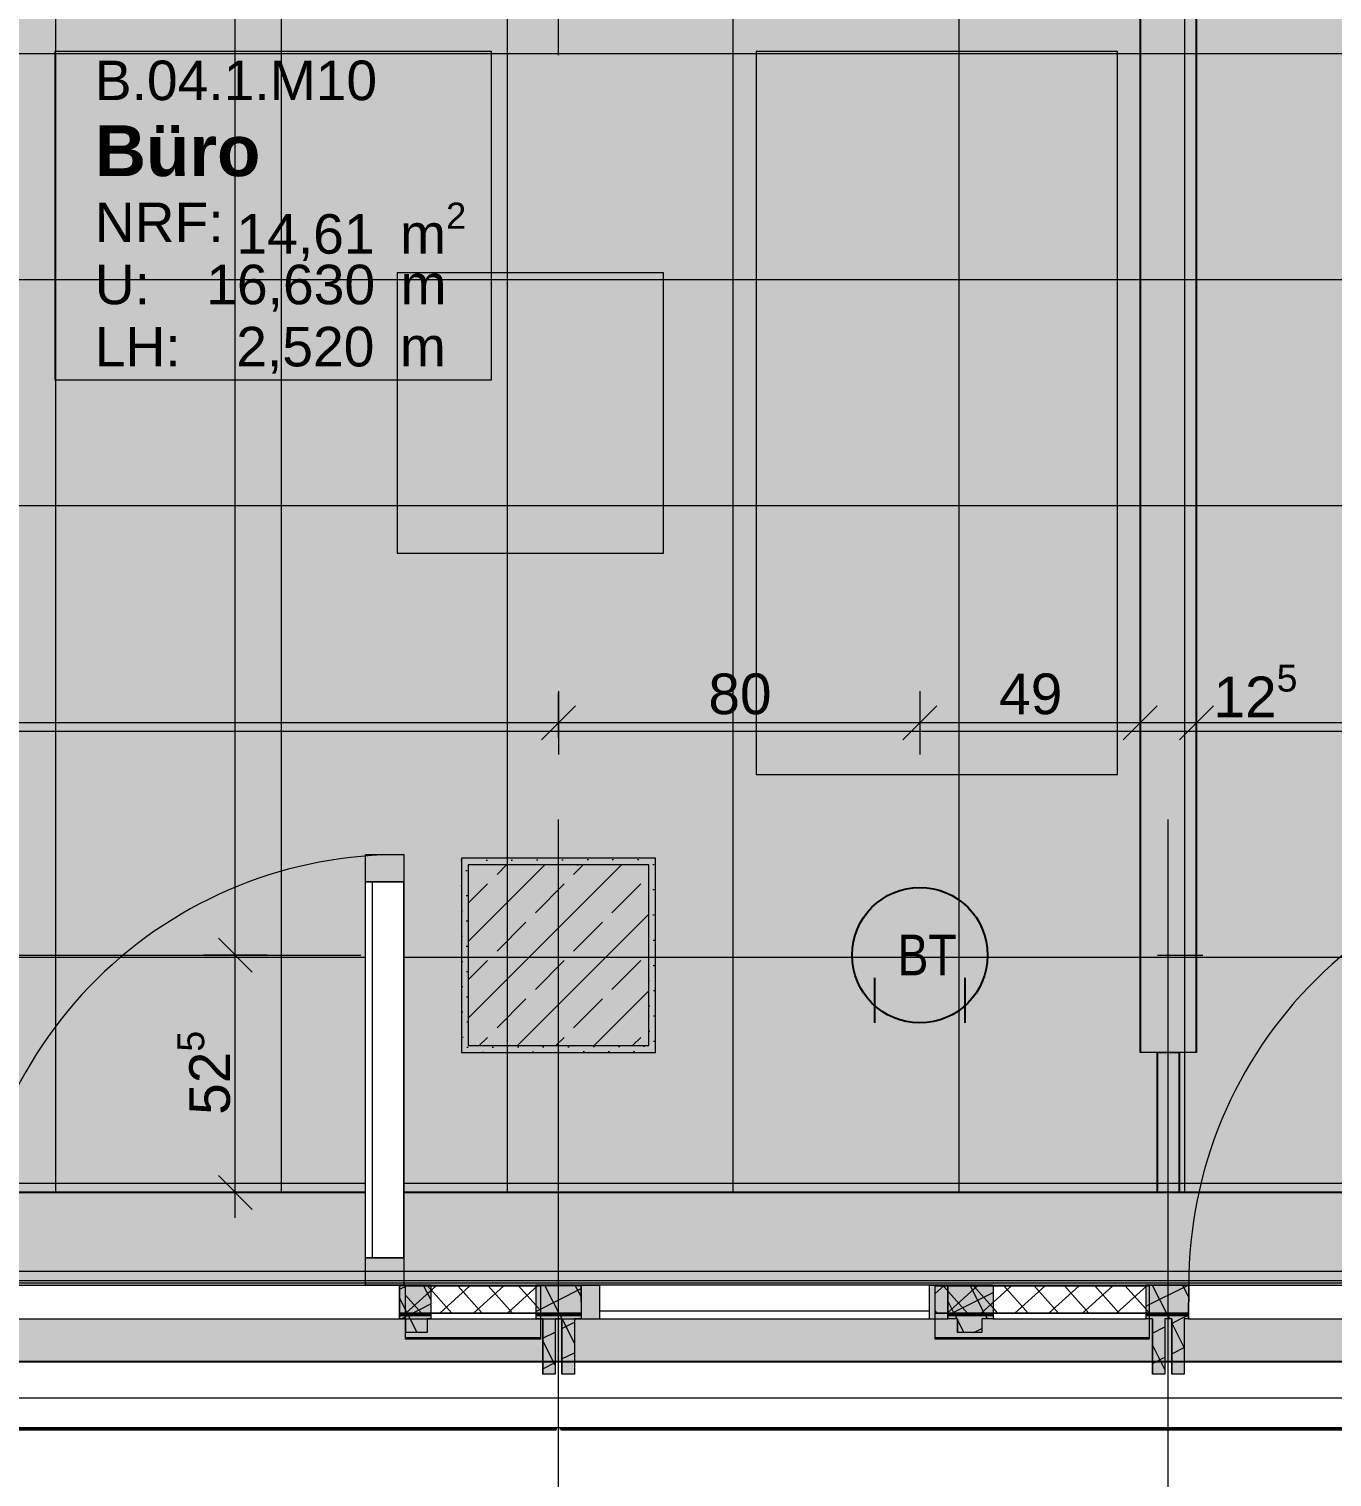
# Model space of a CAD drawing. Header units: metres. Extents: x -22.4 to 53.1, y 133.6 to 157.9.
# Drawn here: x 7.996 to 10.881, y 137.385 to 140.59 of the extents above; entities that cross this region are included whole.
import ezdxf

# ---------------------------------------------------------------- set-up
doc = ezdxf.new("R2010")
doc.units = ezdxf.units.M
doc.header["$MEASUREMENT"] = 0
for name, pattern in [('Achse', [0.0023, 0.0015, -0.0008]), ('Strichlinie_ eng', [0.0023, 0.0015, -0.0008]), ('Strichpunktlinie', [0.006703, 0.003528, -0.001764, 0, -0.001411]), ('Wipeout_Contour', [1, 0, -1])]:
    doc.linetypes.add(name, pattern=pattern)
for name, color, linetype in [('00  Raster', 7, 'Continuous'), ('00  Raster Ausbau', 7, 'Continuous'), ('10  Fassade', 7, 'Continuous'), ('10  Fassade_Deckschraffur', 7, 'Continuous'), ('10  Fassade_Schnittschraffur', 7, 'Continuous'), ('10  Stützen', 7, 'Continuous'), ('10  Stützen_Schnittschraffur', 7, 'Continuous'), ('10  Wand Massiv_Deckschraffur', 7, 'Continuous'), ('10  Wand Massiv_Fenster', 7, 'Continuous'), ('20  Möbel', 7, 'Continuous'), ('20  TGA - Revi+BT', 7, 'Continuous'), ('40 Bemaßung 1_ 50 Bodenspiegel', 7, 'Continuous'), ('50 NUF - Raumstempel MIETERAUSBAU', 7, 'Continuous'), ('Neubau_20  Boden Aufbauten', 7, 'Continuous'), ('Neubau_20  Boden Aufbauten_Deckschraffur', 7, 'Continuous'), ('Neubau_20  TGA - Revi+BT', 7, 'Continuous'), ('Neubau_20  Wand Leichtbau', 7, 'Continuous'), ('Neubau_20  Wand Leichtbau_Schnittschraffur', 7, 'Continuous'), ('Neubau_20 Wand Leichtbau MIETERAUSBAU', 7, 'Continuous'), ('Neubau_20 Wand Leichtbau MIETERAUSBAU_Schnittschraffur', 7, 'Continuous'), ('Neubau_50 NUF - Raumstempel MIETERAUSBAU', 7, 'Continuous')]:
    doc.layers.add(name, color=color, linetype=linetype)
doc.styles.add('ERSTELLTER_STIL_1', font='')
doc.styles.add('ERSTELLTER_STIL_2', font='')
doc.styles.add('ERSTELLTER_STIL_3', font='')
doc.styles.get('ERSTELLTER_STIL_1').set_extended_font_data('Arial')
doc.styles.get('ERSTELLTER_STIL_2').set_extended_font_data('Arial Narrow')
doc.styles.get('ERSTELLTER_STIL_3').set_extended_font_data('Arial', bold=True)
pattern_1 = [(41.86749, (-110.10794, 75.264664), (-0.033370506, 0.037234518), []), (131.86749, (-110.10794, 75.264664), (0.037234518, 0.033370506), [])]
pattern_2 = [(26.86749, (-110.10794, 75.264664), (-0.027115717, 0.053523246), []), (116.86749, (-110.10794, 75.264664), (0.053523246, 0.027115717), [])]

msp = doc.modelspace()

# ---------------------------------------------------------------- hatches: boundary and pattern name
at = {"layer": '10  Stützen_Schnittschraffur', "linetype": 'Continuous', "lineweight": 0, "true_color": 0xffffff}
h = msp.add_hatch(color=7, dxfattribs=at)
h.paths.add_polyline_path([(8.9534, 138.7549), (8.9534, 138.3249), (9.3834, 138.3249), (9.3834, 138.7549)])
h.paths.add_polyline_path([(8.9684, 138.7399), (9.3684, 138.7399), (9.3684, 138.3399), (8.9684, 138.3399)], flags=0)
at = {"layer": '10  Stützen_Schnittschraffur', "linetype": 'Continuous', "lineweight": 13, "true_color": 0x000100}
h = msp.add_hatch(dxfattribs=at)
h.set_pattern_fill('Gips_0001', color=98, style=0, pattern_type=2)
h.set_pattern_definition([(26.86749, (-110.107942, 75.264664), (-0.0112982155, 0.0223013526), [0, -0.025])])
h.paths.add_polyline_path([(8.9534, 138.7549), (8.9534, 138.3249), (9.3834, 138.3249), (9.3834, 138.7549)])
h.paths.add_polyline_path([(8.9684, 138.7399), (9.3684, 138.7399), (9.3684, 138.3399), (8.9684, 138.3399)], flags=0)
at = {"layer": '10  Stützen_Schnittschraffur', "linetype": 'Continuous', "lineweight": 0, "true_color": 0xffffff}
msp.add_hatch(color=7, dxfattribs=at).paths.add_polyline_path([(8.9684, 138.3399), (9.3684, 138.3399), (9.3684, 138.7399), (8.9684, 138.7399)])
at = {"layer": '10  Stützen_Schnittschraffur', "linetype": 'Continuous', "lineweight": 13, "true_color": 0x000100}
h = msp.add_hatch(dxfattribs=at)
h.set_pattern_fill('Beton__Stahlbeton_0001', color=98, style=0, pattern_type=2)
h.set_pattern_definition([(225, (8.96843, 138.73991), (-0.084853, 0.084853), []), (225, (8.926, 138.78233), (-0.084853, 0.084853), [0.09, -0.03])])
h.paths.add_polyline_path([(8.9684, 138.3399), (9.3684, 138.3399), (9.3684, 138.7399), (8.9684, 138.7399)])
at = {"layer": 'Neubau_20  Boden Aufbauten_Deckschraffur', "linetype": 'Continuous', "lineweight": 0, "true_color": 0xffffff}
msp.add_hatch(color=7, dxfattribs=at).paths.add_polyline_path([(-1.6166, 143.8049), (-1.6166, 143.7049), (4.5184, 143.7049), (4.5184, 143.6799), (7.7559, 143.6799), (7.7559, 143.7049), (7.8809, 143.7049), (7.8809, 138.3249), (7.8434, 138.3249), (7.8434, 138.0149), (7.8809, 138.0149), (7.9772, 138.0149), (24.6034, 138.0149), (24.6034, 140.5199), (24.0034, 140.5199), (24.0034, 143.7899), (30.6509, 143.7899), (30.6509, 143.8049)])
at = {"layer": 'Neubau_20  Boden Aufbauten_Deckschraffur', "linetype": 'Continuous', "lineweight": 18}
h = msp.add_hatch(dxfattribs=at)
h.set_pattern_fill('Verband__Quadrat__50x50__4D', color=6, style=0, pattern_type=2)
h.set_pattern_definition([(360, (14.0547, 142.5352), (2e-07, 0.5), []), (90, (14.0547, 142.5352), (-0.5, 2e-07), [])])
h.paths.add_polyline_path([(-1.6166, 143.8049), (-1.6166, 143.7049), (4.5184, 143.7049), (4.5184, 143.6799), (7.7559, 143.6799), (7.7559, 143.7049), (7.8809, 143.7049), (7.8809, 138.3249), (7.8434, 138.3249), (7.8434, 138.0149), (7.8809, 138.0149), (7.9772, 138.0149), (24.6034, 138.0149), (24.6034, 140.5199), (24.0034, 140.5199), (24.0034, 143.7899), (30.6509, 143.7899), (30.6509, 143.8049)])
at = {"layer": 'Neubau_20 Wand Leichtbau MIETERAUSBAU_Schnittschraffur', "linetype": 'Continuous', "lineweight": 18}
msp.add_hatch(color=9, dxfattribs=at).paths.add_polyline_path([(10.4559, 143.6799), (10.4559, 138.3249), (10.5809, 138.3249), (10.5809, 143.6799)])

# ---------------------------------------------------------------- linework, layer by layer
at = {"layer": '10  Stützen', "color": 7, "linetype": 'Continuous', "lineweight": 13, "ltscale": 1000, "flags": 128}
for points in [[(8.9534, 138.7549), (8.9534, 138.3249), (9.3834, 138.3249), (9.3834, 138.7549)], [(8.9684, 138.3399), (9.3684, 138.3399), (9.3684, 138.7399), (8.9684, 138.7399)]]:
    msp.add_lwpolyline(points, close=True, dxfattribs=at)
at = {"layer": '20  Möbel', "color": 9, "linetype": 'Continuous', "lineweight": 18, "ltscale": 1000, "flags": 128}
for points in [[(10.4059, 138.9399), (10.4059, 140.5399), (9.6059, 140.5399), (9.6059, 138.9399)], [(9.4009, 139.4299), (9.4009, 140.0499), (8.8109, 140.0499), (8.8109, 139.4299)]]:
    msp.add_lwpolyline(points, close=True, dxfattribs=at)
at = {"layer": '40 Bemaßung 1_ 50 Bodenspiegel', "color": 7, "linetype": 'Continuous', "lineweight": 13, "ltscale": 1000}
for p, q in [((8.4527, 138.5399), (8.4527, 143.8049)), ((9.1684, 139.1244), (9.1684, 138.9838)), ((9.9684, 139.1244), (9.9684, 138.9838)), ((10.4559, 139.1244), (10.4559, 138.9838)), ((10.5809, 139.1244), (10.5809, 138.9838)), ((9.1309, 139.0166), (9.2059, 139.0916)), ((9.9309, 139.0166), (10.0059, 139.0916)), ((10.4184, 139.0166), (10.4934, 139.0916)), ((10.5434, 139.0166), (10.6184, 139.0916)), ((9.1684, 139.0541), (6.4684, 139.0541)), ((9.9684, 139.0541), (9.1684, 139.0541)), ((10.4559, 139.0541), (9.9684, 139.0541)), ((10.5809, 139.0541), (10.4559, 139.0541)), ((12.5434, 139.0541), (10.5809, 139.0541)), ((8.4152, 138.5774), (8.4902, 138.5024)), ((8.5231, 138.5399), (8.3824, 138.5399))]:
    msp.add_line(p, q, dxfattribs=at)
at = {"layer": 'Neubau_20  Boden Aufbauten', "color": 7, "linetype": 'Continuous', "lineweight": 13, "ltscale": 1000, "flags": 128}
msp.add_lwpolyline([(-1.6166, 143.8049), (-1.6166, 143.7049), (4.5184, 143.7049), (4.5184, 143.6799), (7.7559, 143.6799), (7.7559, 143.7049), (7.8809, 143.7049), (7.8809, 138.3249), (7.8434, 138.3249), (7.8434, 138.0149), (7.8809, 138.0149), (7.9772, 138.0149), (24.6034, 138.0149), (24.6034, 140.5199), (24.0034, 140.5199), (24.0034, 143.7899), (30.6509, 143.7899), (30.6509, 143.8049)], close=True, dxfattribs=at)
at = {"layer": 'Neubau_20  TGA - Revi+BT', "color": 1, "linetype": 'Continuous', "lineweight": 25, "ltscale": 1000}
for p, q in [((9.8684, 138.3899), (9.8684, 138.4899)), ((10.0684, 138.3899), (10.0684, 138.4899))]:
    msp.add_line(p, q, dxfattribs=at)
msp.add_circle((9.9684, 138.5399), 0.15, dxfattribs=at)
at = {"layer": 'Neubau_20  Wand Leichtbau', "color": 7, "linetype": 'Continuous', "lineweight": 13, "ltscale": 1000, "flags": 128}
msp.add_lwpolyline([(10.4934, 138.3249), (10.5434, 138.3249)], dxfattribs=at)
at = {"layer": 'Neubau_20 Wand Leichtbau MIETERAUSBAU', "color": 7, "linetype": 'Continuous', "lineweight": 25, "ltscale": 1000, "flags": 128}
for points in [[(10.4559, 143.6799), (10.4559, 138.3249)], [(10.5809, 138.3249), (10.5809, 143.6799)]]:
    msp.add_lwpolyline(points, dxfattribs=at)
at = {"layer": 'Neubau_20 Wand Leichtbau MIETERAUSBAU', "color": 7, "linetype": 'Continuous', "lineweight": 13, "ltscale": 1000, "flags": 128}
msp.add_lwpolyline([(10.5809, 138.3249), (10.4559, 138.3249)], dxfattribs=at)
at = {"layer": 'Neubau_50 NUF - Raumstempel MIETERAUSBAU', "color": 7, "linetype": 'Continuous', "lineweight": 13, "ltscale": 1000}
for p, q in [((9.0202, 140.5399), (8.0532, 140.5399)), ((8.0532, 140.5399), (8.0532, 139.8131)), ((9.0202, 139.8131), (9.0202, 140.5399)), ((8.0532, 139.8131), (9.0202, 139.8131))]:
    msp.add_line(p, q, dxfattribs=at)

# ---------------------------------------------------------------- texts
at = {"layer": '20  TGA - Revi+BT', "color": 1, "linetype": 'Continuous', "lineweight": 25, "insert": (10.0503, 138.5404), "char_height": 0.09, "attachment_point": 6, "rotation": 359.9998, "style": 'ERSTELLTER_STIL_2'}
msp.add_mtext('\\A1;{\\pqr;\\fArial Narrow|b0|i0|c0|p38;BT }', dxfattribs=at)
at = {"layer": '40 Bemaßung 1_ 50 Bodenspiegel', "color": 7, "linetype": 'Continuous', "lineweight": 13, "char_height": 0.09, "width": 0.136595, "attachment_point": 7, "style": 'ERSTELLTER_STIL_1'}
for s, insert in [('\\A1;{\\pql;\\fArial|b0|i0|c0|p38;80}', (9.5001, 139.0721)), ('\\A1;{\\pql;\\fArial|b0|i0|c0|p38;49}', (10.1439, 139.0721))]:
    msp.add_mtext(s, dxfattribs=dict(at, insert=insert))
at = {"layer": '40 Bemaßung 1_ 50 Bodenspiegel', "color": 7, "linetype": 'Continuous', "lineweight": 13, "insert": (10.6184, 139.0403), "char_height": 0.09, "attachment_point": 7, "style": 'ERSTELLTER_STIL_1'}
msp.add_mtext('\\A1;{\\pql;\\fArial|b0|i0|c0|p38;12\\fArial|b0|i0|c0|p38;\\A1{\\H.66x;\\S5^  ;}}', dxfattribs=at)
at = {"layer": '40 Bemaßung 1_ 50 Bodenspiegel', "color": 7, "linetype": 'Continuous', "lineweight": 13, "insert": (8.4671, 138.1866), "char_height": 0.09, "attachment_point": 7, "rotation": 90, "style": 'ERSTELLTER_STIL_1'}
msp.add_mtext('\\A1;{\\pql;\\fArial|b0|i0|c0|p38;52\\fArial|b0|i0|c0|p38;\\A1{\\H.66x;\\S5^  ;}}', dxfattribs=at)
at = {"layer": '50 NUF - Raumstempel MIETERAUSBAU', "color": 7, "linetype": 'Continuous', "lineweight": 18, "attachment_point": 1}
for s, insert, char_height, style in [('\\A1;{\\pql;\\pt0;\\fArial|b0|i0|c0|p38;B.04.1.M10}', (8.1416, 140.5199), 0.0875, 'ERSTELLTER_STIL_1'), ('\\A1;{\\pqj;\\pt0;\\fArial|b1|i0|c0|p38;Büro}', (8.1416, 140.3767), 0.1125, 'ERSTELLTER_STIL_3'), ('\\A1;{\\pqj;\\pt0;\\fArial|b0|i0|c0|p38;NRF: }', (8.1416, 140.2056), 0.0875, 'ERSTELLTER_STIL_1'), ('\\A1;{\\pql;\\pt0,0.1;\\fArial|b0|i0|c0|p38;14,61\\fArial|b0|i0|c0|p38;\\A1{\\H.66x;\\S^  ;}\\fArial|b0|i0|c0|p38; m\\fArial|b0|i0|c0|p38;\\A1{\\H.66x;\\S2^  ;}}', (8.4552, 140.2056), 0.0875, 'ERSTELLTER_STIL_1'), ('\\A1;{\\pqj;\\pt0;\\fArial|b0|i0|c0|p38;U: }', (8.1416, 140.0681), 0.0875, 'ERSTELLTER_STIL_1'), ('\\A1;{\\pql;\\pt0,0.1;\\fArial|b0|i0|c0|p38;16,630\\fArial|b0|i0|c0|p38;\\A1{\\H.66x;\\S^  ;}\\fArial|b0|i0|c0|p38; m\\fArial|b0|i0|c0|p38;\\A1{\\H.66x;\\S^  ;}}', (8.3884, 140.0681), 0.0875, 'ERSTELLTER_STIL_1'), ('\\A1;{\\pqj;\\pt0;\\fArial|b0|i0|c0|p38;LH: }', (8.1416, 139.9306), 0.0875, 'ERSTELLTER_STIL_1'), ('\\A1;{\\pql;\\pt0,0.1;\\fArial|b0|i0|c0|p38;2,520\\fArial|b0|i0|c0|p38;\\A1{\\H.66x;\\S^  ;}\\fArial|b0|i0|c0|p38; m\\fArial|b0|i0|c0|p38;\\A1{\\H.66x;\\S^  ;}}', (8.4548, 139.9306), 0.0875, 'ERSTELLTER_STIL_1')]:
    msp.add_mtext(s, dxfattribs=dict(at, insert=insert, char_height=char_height, style=style))

# ---------------------------------------------------------------- wipeouts: each hides what was drawn before it
at = {"color": 254, "linetype": 'Wipeout_Contour', "lineweight": 0, "ltscale": 555.427283}
msp.add_wipeout([(24.6034, 137.7447), (3.8184, 137.7447), (3.8184, 137.7417), (24.6034, 137.7417)], dxfattribs=at).dxf.layer = '10  Fassade_Deckschraffur'
at = {"color": 254, "linetype": 'Wipeout_Contour', "lineweight": 0, "ltscale": 554.568883}
msp.add_wipeout([(24.6034, 137.5599), (3.8184, 137.5599), (3.8184, 137.4939), (24.6034, 137.4939)], dxfattribs=at).dxf.layer = '10  Fassade_Deckschraffur'

# ---------------------------------------------------------------- next in the draw order: linework, layer by layer
at = {"layer": '10  Fassade', "color": 7, "linetype": 'Continuous', "lineweight": 18, "ltscale": 1000, "flags": 128}
msp.add_lwpolyline([(24.6034, 137.4939), (3.8184, 137.4939)], dxfattribs=at)

# ---------------------------------------------------------------- next in the draw order: wipeouts: each hides what was drawn before it
at = {"color": 254, "linetype": 'Wipeout_Contour', "lineweight": 0, "ltscale": 556.117024}
msp.add_wipeout([(24.6034, 138.0149), (3.8184, 138.0149), (3.8184, 137.8193), (24.6034, 137.8193)], dxfattribs=at).dxf.layer = '10  Fassade_Deckschraffur'
at = {"color": 254, "linetype": 'Wipeout_Contour', "lineweight": 0, "ltscale": 555.06051}
msp.add_wipeout([(3.8184, 137.7417), (3.8184, 137.5599), (24.6034, 137.5599), (24.6034, 137.7417)], dxfattribs=at).dxf.layer = '10  Fassade_Deckschraffur'

# ---------------------------------------------------------------- next in the draw order: hatches: boundary and pattern name
at = {"layer": '10  Fassade', "linetype": 'Continuous', "lineweight": 0, "true_color": 0xffffff}
for points in [[(9.1284, 137.6899), (9.1284, 137.6929), (8.8294, 137.6929), (8.8294, 137.6899)], [(10.4759, 137.6899), (10.4759, 137.6929), (10.0024, 137.6929), (10.0024, 137.6899)]]:
    msp.add_hatch(color=7, dxfattribs=at).paths.add_polyline_path(points)
at = {"layer": 'Neubau_20  Wand Leichtbau_Schnittschraffur', "linetype": 'Continuous', "lineweight": 18}
msp.add_hatch(color=9, dxfattribs=at).paths.add_polyline_path([(10.4934, 138.3249), (10.4934, 138.0149), (10.5434, 138.0149), (10.5434, 138.3249)])

# ---------------------------------------------------------------- next in the draw order: linework, layer by layer
at = {"layer": '00  Raster Ausbau', "color": 251, "linetype": 'Achse', "lineweight": 18, "ltscale": 1000, "true_color": 0x5f5f5f}
msp.add_line((9.1684, 137.8399), (9.1684, 138.8399), dxfattribs=at)
at = {"layer": '00  Raster Ausbau', "color": 9, "linetype": 'Achse', "lineweight": 18, "ltscale": 1000}
msp.add_line((10.5184, 137.8399), (10.5184, 138.8399), dxfattribs=at)
at = {"layer": '10  Fassade', "color": 7, "linetype": 'Strichpunktlinie', "lineweight": 13, "ltscale": 1000}
msp.add_line((24.6034, 137.8399), (3.8184, 137.8399), dxfattribs=at)
at = {"layer": '10  Fassade', "color": 7, "linetype": 'Continuous', "lineweight": 13, "ltscale": 1000}
for p, q in [((8.8774, 137.7049), (8.8294, 137.7049)), ((10.1054, 137.7049), (10.0514, 137.7049)), ((9.1609, 137.6124), (9.1334, 137.6124)), ((9.2034, 137.6124), (9.1759, 137.6124)), ((10.5109, 137.6124), (10.4834, 137.6124)), ((10.5534, 137.6124), (10.5259, 137.6124))]:
    msp.add_line(p, q, dxfattribs=at)
at = {"layer": '10  Fassade', "color": 7, "linetype": 'Continuous', "lineweight": 18, "ltscale": 1000, "flags": 128}
for points in [[(24.6034, 138.0149), (3.8184, 138.0149)], [(24.6034, 137.5599), (3.8184, 137.5599)]]:
    msp.add_lwpolyline(points, dxfattribs=at)
at = {"layer": '10  Fassade', "color": 7, "linetype": 'Strichlinie_ eng', "lineweight": 18, "ltscale": 1000, "flags": 128}
for points in [[(8.8774, 137.7049), (8.8294, 137.7049)], [(10.1054, 137.7049), (10.0514, 137.7049)], [(9.1609, 137.6124), (9.1334, 137.6124)], [(9.2034, 137.6124), (9.1759, 137.6124)], [(10.5109, 137.6124), (10.4834, 137.6124)], [(10.5534, 137.6124), (10.5259, 137.6124)]]:
    msp.add_lwpolyline(points, dxfattribs=at)
at = {"layer": '10  Fassade', "color": 7, "linetype": 'Continuous', "lineweight": 18, "ltscale": 1000, "flags": 128}
for points in [[(9.1284, 137.6899), (8.8294, 137.6899), (8.8294, 137.6929), (9.1284, 137.6929)], [(10.4759, 137.6899), (10.0024, 137.6899), (10.0024, 137.6929), (10.4759, 137.6929)]]:
    msp.add_lwpolyline(points, close=True, dxfattribs=at)
at = {"layer": '10  Wand Massiv_Fenster', "color": 7, "linetype": 'Continuous', "lineweight": 25, "ltscale": 1000}
for p, q in [((24.6034, 138.0149), (3.8184, 138.0149)), ((24.6034, 137.6399), (3.8184, 137.6399))]:
    msp.add_line(p, q, dxfattribs=at)
at = {"layer": '40 Bemaßung 1_ 50 Bodenspiegel', "color": 7, "linetype": 'Continuous', "lineweight": 13, "ltscale": 1000}
for p, q in [((8.4527, 138.0149), (8.4527, 138.5399)), ((8.4152, 138.0524), (8.4902, 137.9774)), ((8.5231, 138.0149), (8.3824, 138.0149)), ((8.4527, 137.9587), (8.4527, 138.0149))]:
    msp.add_line(p, q, dxfattribs=at)
at = {"layer": 'Neubau_20  Wand Leichtbau', "color": 7, "linetype": 'Continuous', "lineweight": 25, "ltscale": 1000, "flags": 128}
for points in [[(10.4934, 138.3249), (10.4934, 138.0149)], [(10.5434, 138.0149), (10.5434, 138.3249)]]:
    msp.add_lwpolyline(points, dxfattribs=at)
at = {"layer": 'Neubau_20  Wand Leichtbau', "color": 7, "linetype": 'Continuous', "lineweight": 13, "ltscale": 1000, "flags": 128}
msp.add_lwpolyline([(10.4934, 138.0149), (10.5434, 138.0149)], dxfattribs=at)

# ---------------------------------------------------------------- next in the draw order: wipeouts: each hides what was drawn before it
at = {"color": 254, "linetype": 'Wipeout_Contour', "lineweight": 0, "ltscale": 555.566818}
msp.add_wipeout([(24.6034, 137.8089), (3.8184, 137.8089), (3.8184, 137.7479), (24.6034, 137.7479)], dxfattribs=at).dxf.layer = '10  Fassade_Deckschraffur'
at = {"color": 254, "linetype": 'Wipeout_Contour', "lineweight": 0, "ltscale": 551.602805}
msp.add_wipeout([(11.8632, 137.4939), (9.1732, 137.4939), (9.1732, 137.4899), (11.8632, 137.4899)], dxfattribs=at).dxf.layer = '10  Fassade_Deckschraffur'

# ---------------------------------------------------------------- next in the draw order: hatches: boundary and pattern name
at = {"layer": '10  Fassade_Schnittschraffur', "linetype": 'Continuous', "lineweight": 0, "true_color": 0xffffff}
msp.add_hatch(color=7, dxfattribs=at).paths.add_polyline_path([(10.0514, 137.7049), (10.1054, 137.7049), (10.1054, 137.7349), (10.0514, 137.7349)])
at = {"layer": '10  Fassade_Schnittschraffur', "linetype": 'Continuous', "lineweight": 13, "true_color": 0x000100}
h = msp.add_hatch(dxfattribs=at)
h.set_pattern_fill('Dämmung__hart_1_0001', color=98, style=0, pattern_type=2)
h.set_pattern_definition(pattern_2)
h.paths.add_polyline_path([(10.0514, 137.7049), (10.1054, 137.7049), (10.1054, 137.7349), (10.0514, 137.7349)])

# ---------------------------------------------------------------- next in the draw order: linework, layer by layer
at = {"layer": '10  Fassade', "color": 7, "linetype": 'Continuous', "lineweight": 13, "ltscale": 1000}
for p, q in [((9.1759, 137.7349), (9.1609, 137.7349)), ((9.1609, 137.7349), (9.1609, 137.6124)), ((9.1759, 137.7349), (9.1759, 137.6124)), ((10.0514, 137.7349), (10.0514, 137.7049)), ((10.1054, 137.7349), (10.1054, 137.7049)), ((10.5109, 137.7349), (10.5109, 137.6124)), ((10.5259, 137.7349), (10.5259, 137.6124))]:
    msp.add_line(p, q, dxfattribs=at)
at = {"layer": '10  Fassade', "color": 7, "linetype": 'Continuous', "lineweight": 18, "ltscale": 1000, "flags": 128}
for points in [[(24.6034, 137.7479), (3.8184, 137.7479)], [(24.6034, 137.7447), (3.8184, 137.7447)], [(24.6034, 137.7417), (3.8184, 137.7417)]]:
    msp.add_lwpolyline(points, dxfattribs=at)
at = {"layer": '10  Fassade', "color": 7, "linetype": 'Strichlinie_ eng', "lineweight": 18, "ltscale": 1000, "flags": 128}
for points in [[(3.8184, 137.7349), (4.6804, 137.7349), (5.1184, 137.7349), (6.1509, 137.7349), (6.4684, 137.7349), (7.3804, 137.7349), (7.8184, 137.7349), (8.8509, 137.7349), (9.1684, 137.7349), (10.0804, 137.7349), (10.5184, 137.7349), (11.5509, 137.7349), (11.8684, 137.7349), (12.7804, 137.7349), (13.2184, 137.7349), (14.2509, 137.7349), (14.5684, 137.7349), (15.4804, 137.7349), (15.9184, 137.7349), (16.9509, 137.7349), (17.2684, 137.7349), (18.1804, 137.7349), (18.6184, 137.7349), (19.6509, 137.7349), (19.9684, 137.7349), (20.8804, 137.7349), (21.3184, 137.7349), (22.3509, 137.7349), (22.6684, 137.7349), (23.5804, 137.7349), (24.0184, 137.7349), (24.6034, 137.7349)], [(8.8294, 137.7049), (8.8294, 137.7349)], [(8.8774, 137.7349), (8.8774, 137.7049)], [(9.1334, 137.6124), (9.1334, 137.7349)], [(9.1609, 137.7349), (9.1609, 137.6124)], [(9.1759, 137.6124), (9.1759, 137.7349)], [(9.2034, 137.7349), (9.2034, 137.6124)], [(10.0514, 137.7049), (10.0514, 137.7349)], [(10.1054, 137.7349), (10.1054, 137.7049)], [(10.4834, 137.6124), (10.4834, 137.7349)], [(10.5109, 137.7349), (10.5109, 137.6124)], [(10.5259, 137.6124), (10.5259, 137.7349)], [(10.5534, 137.7349), (10.5534, 137.6124)]]:
    msp.add_lwpolyline(points, dxfattribs=at)
at = {"layer": '10  Fassade', "color": 7, "linetype": 'Continuous', "lineweight": 13, "ltscale": 1000, "flags": 128}
msp.add_lwpolyline([(10.5259, 137.7349), (10.5184, 137.7349), (10.5109, 137.7349)], dxfattribs=at)

# ---------------------------------------------------------------- next in the draw order: wipeouts: each hides what was drawn before it
at = {"color": 254, "linetype": 'Wipeout_Contour', "lineweight": 0, "ltscale": 555.697817}
msp.add_wipeout([(3.8184, 137.8089), (24.6034, 137.8089), (24.6034, 137.8139), (3.8184, 137.8139)], dxfattribs=at).dxf.layer = '10  Fassade_Deckschraffur'
at = {"color": 254, "linetype": 'Wipeout_Contour', "lineweight": 0, "ltscale": 550.884756}
msp.add_wipeout([(9.1632, 137.4939), (6.4732, 137.4939), (6.4732, 137.4899), (9.1632, 137.4899)], dxfattribs=at).dxf.layer = '10  Fassade_Deckschraffur'

# ---------------------------------------------------------------- next in the draw order: linework, layer by layer
at = {"layer": '10  Fassade', "color": 7, "linetype": 'Continuous', "lineweight": 25, "ltscale": 1000, "flags": 128}
for points in [[(6.4732, 137.4939), (9.1632, 137.4939)], [(9.1632, 137.4899), (9.1632, 137.4939)], [(9.1732, 137.4939), (11.8632, 137.4939)], [(9.1732, 137.4899), (9.1732, 137.4939)], [(6.4732, 137.4899), (9.1632, 137.4899)], [(9.1732, 137.4899), (11.8632, 137.4899)]]:
    msp.add_lwpolyline(points, dxfattribs=at)

# ---------------------------------------------------------------- next in the draw order: wipeouts: each hides what was drawn before it
at = {"color": 254, "linetype": 'Wipeout_Contour', "lineweight": 0, "ltscale": 555.718507}
msp.add_wipeout([(3.8184, 137.8193), (3.8184, 137.8139), (24.6034, 137.8139), (24.6034, 137.8193)], dxfattribs=at).dxf.layer = '10  Fassade_Deckschraffur'

# ---------------------------------------------------------------- next in the draw order: hatches: boundary and pattern name
at = {"layer": '10  Wand Massiv_Deckschraffur', "linetype": 'Continuous', "lineweight": 0, "true_color": 0xffffff}
msp.add_hatch(color=7, dxfattribs=at).paths.add_polyline_path([(3.8184, 137.6399), (24.6034, 137.6399), (24.6034, 137.8399), (24.6034, 138.0149), (3.8184, 138.0149), (3.8184, 137.8399)])

# ---------------------------------------------------------------- next in the draw order: linework, layer by layer
at = {"layer": '00  Raster', "color": 7, "linetype": 'Strichpunktlinie', "lineweight": 13, "ltscale": 1000}
msp.add_line((9.1684, 133.7291), (9.1684, 155.8899), dxfattribs=at)
at = {"layer": '00  Raster Ausbau', "color": 251, "linetype": 'Achse', "lineweight": 18, "ltscale": 1000, "true_color": 0x5f5f5f}
msp.add_line((9.1684, 136.8399), (9.1684, 137.8399), dxfattribs=at)
at = {"layer": '00  Raster Ausbau', "color": 9, "linetype": 'Achse', "lineweight": 18, "ltscale": 1000}
msp.add_line((10.5184, 136.8399), (10.5184, 137.8399), dxfattribs=at)
at = {"layer": '10  Fassade', "color": 7, "linetype": 'Continuous', "lineweight": 18, "ltscale": 1000, "flags": 128}
for points in [[(24.6034, 137.8193), (3.8184, 137.8193)], [(24.6034, 137.8139), (3.8184, 137.8139)], [(24.6034, 137.8089), (3.8184, 137.8089)]]:
    msp.add_lwpolyline(points, dxfattribs=at)
at = {"layer": '10  Fassade', "color": 7, "linetype": 'Strichlinie_ eng', "lineweight": 18, "ltscale": 1000, "flags": 128}
msp.add_lwpolyline([(3.8184, 137.8099), (4.6804, 137.8099), (5.1184, 137.8099), (6.1509, 137.8099), (6.4684, 137.8099), (7.3804, 137.8099), (7.8184, 137.8099), (8.8509, 137.8099), (9.1684, 137.8099), (10.0804, 137.8099), (10.5184, 137.8099), (11.5509, 137.8099), (11.8684, 137.8099), (12.7804, 137.8099), (13.2184, 137.8099), (14.2509, 137.8099), (14.5684, 137.8099), (15.4804, 137.8099), (15.9184, 137.8099), (16.9509, 137.8099), (17.2684, 137.8099), (18.1804, 137.8099), (18.6184, 137.8099), (19.6509, 137.8099), (19.9684, 137.8099), (20.8804, 137.8099), (21.3184, 137.8099), (22.3509, 137.8099), (22.6684, 137.8099), (23.5804, 137.8099), (24.0184, 137.8099), (24.6034, 137.8099)], dxfattribs=at)

# ---------------------------------------------------------------- next in the draw order: wipeouts: each hides what was drawn before it
at = {"color": 254, "linetype": 'Wipeout_Contour', "lineweight": 0, "ltscale": 552.10486}
msp.add_wipeout([(8.8164, 137.8099), (7.8634, 137.8099), (7.8634, 137.7349), (8.8164, 137.7349)], dxfattribs=at).dxf.layer = '10  Fassade_Deckschraffur'
at = {"color": 254, "linetype": 'Wipeout_Contour', "lineweight": 0, "ltscale": 552.268407}
msp.add_wipeout([(9.1184, 137.8099), (8.8854, 137.8099), (8.8854, 137.7349), (9.1184, 137.7349)], dxfattribs=at).dxf.layer = '10  Fassade_Deckschraffur'
at = {"color": 254, "linetype": 'Wipeout_Contour', "lineweight": 0, "ltscale": 552.43822}
msp.add_wipeout([(10.0304, 137.8099), (9.2184, 137.8099), (9.2184, 137.7349), (10.0304, 137.7349)], dxfattribs=at).dxf.layer = '10  Fassade_Deckschraffur'
at = {"color": 254, "linetype": 'Wipeout_Contour', "lineweight": 0, "ltscale": 552.6312}
msp.add_wipeout([(10.1304, 137.8099), (10.1304, 137.7349), (10.4684, 137.7349), (10.4684, 137.8099)], dxfattribs=at).dxf.layer = '10  Fassade_Deckschraffur'
at = {"color": 254, "linetype": 'Wipeout_Contour', "lineweight": 0, "ltscale": 552.862385}
msp.add_wipeout([(11.5164, 137.8099), (10.5634, 137.8099), (10.5634, 137.7349), (11.5164, 137.7349)], dxfattribs=at).dxf.layer = '10  Fassade_Deckschraffur'
at = {"color": 254, "linetype": 'Wipeout_Contour', "lineweight": 0, "ltscale": 554.262792}
msp.add_wipeout([(8.7412, 137.8699), (8.8262, 137.8699), (8.8262, 138.7025), (8.7412, 138.7025)], dxfattribs=at).dxf.layer = '10  Fassade_Schnittschraffur'

# ---------------------------------------------------------------- next in the draw order: hatches: boundary and pattern name
at = {"layer": '10  Fassade', "linetype": 'Continuous', "lineweight": 0, "true_color": 0xffffff}
for points in [[(9.1284, 137.8079), (9.1284, 137.8099), (8.8294, 137.8099), (8.8294, 137.8079)], [(10.4759, 137.8079), (10.4759, 137.8099), (10.0024, 137.8099), (10.0024, 137.8079)]]:
    msp.add_hatch(color=7, dxfattribs=at).paths.add_polyline_path(points)
at = {"layer": '10  Fassade', "linetype": 'Continuous', "lineweight": 13, "true_color": 0x000100}
h = msp.add_hatch(dxfattribs=at)
h.set_pattern_fill('Dämmung__hart_2_0001', color=98, style=0, pattern_type=2)
h.set_pattern_definition(pattern_1)
h.paths.add_polyline_path([(9.1284, 137.7479), (9.1284, 137.8079), (8.8294, 137.8079), (8.8294, 137.7479)])
h = msp.add_hatch(dxfattribs=at)
h.set_pattern_fill('Dämmung__hart_2_0001', color=98, style=0, pattern_type=2)
h.set_pattern_definition(pattern_1)
h.paths.add_polyline_path([(10.4759, 137.7479), (10.4759, 137.8079), (10.0024, 137.8079), (10.0024, 137.7479)])
at = {"layer": '10  Fassade_Schnittschraffur', "linetype": 'Continuous', "lineweight": 0, "true_color": 0xffffff}
for points in [[(8.7412, 138.7025), (8.8262, 138.7025), (8.8262, 138.7625), (8.7412, 138.7625)], [(8.7412, 137.8099), (8.8262, 137.8099), (8.8262, 137.8699), (8.7412, 137.8699)], [(8.8162, 137.8099), (8.8162, 137.7349), (8.8164, 137.8099)], [(8.8164, 137.7349), (8.8294, 137.7349), (8.8774, 137.7349), (8.8854, 137.7349), (8.8854, 137.8099), (8.8164, 137.8099)], [(9.1184, 137.7349), (9.1334, 137.7349), (9.1609, 137.7349), (9.1759, 137.7349), (9.2034, 137.7349), (9.2184, 137.7349), (9.2184, 137.8099), (9.1184, 137.8099)], [(9.2184, 137.8099), (9.2184, 137.7349), (9.2186, 137.8099)], [(10.0302, 137.8099), (10.0302, 137.7349), (10.0304, 137.8099)], [(10.0304, 137.7349), (10.0514, 137.7349), (10.1054, 137.7349), (10.1304, 137.7349), (10.1304, 137.8099), (10.0304, 137.8099)], [(10.5109, 137.7349), (10.5184, 137.7349), (10.5259, 137.7349), (10.5534, 137.7349), (10.5634, 137.7349), (10.5634, 137.8099), (10.4684, 137.8099), (10.4684, 137.7349)], [(10.5634, 137.8099), (10.5634, 137.7349), (10.5636, 137.8099)], [(8.8294, 137.7349), (8.8294, 137.7049), (8.8774, 137.7049), (8.8774, 137.7349)], [(9.1334, 137.6124), (9.1609, 137.6124), (9.1609, 137.7349), (9.1334, 137.7349)], [(9.2034, 137.6124), (9.2034, 137.7349), (9.1759, 137.7349), (9.1759, 137.6124)], [(10.4834, 137.7349), (10.4834, 137.6124), (10.5109, 137.6124), (10.5109, 137.7349)], [(10.5534, 137.6124), (10.5534, 137.7349), (10.5259, 137.7349), (10.5259, 137.6124)]]:
    msp.add_hatch(color=7, dxfattribs=at).paths.add_polyline_path(points)
at = {"layer": '10  Fassade_Schnittschraffur', "linetype": 'Continuous', "lineweight": 13, "true_color": 0x000100}
h = msp.add_hatch(dxfattribs=at)
h.set_pattern_fill('Dämmung__hart_1_0001', color=98, style=0, pattern_type=2)
h.set_pattern_definition(pattern_2)
h.paths.add_polyline_path([(8.8164, 137.7349), (8.8294, 137.7349), (8.8774, 137.7349), (8.8854, 137.7349), (8.8854, 137.8099), (8.8164, 137.8099)])
h = msp.add_hatch(dxfattribs=at)
h.set_pattern_fill('Dämmung__hart_1_0001', color=98, style=0, pattern_type=2)
h.set_pattern_definition(pattern_2)
h.paths.add_polyline_path([(9.1184, 137.7349), (9.1334, 137.7349), (9.1609, 137.7349), (9.1759, 137.7349), (9.2034, 137.7349), (9.2184, 137.7349), (9.2184, 137.8099), (9.1184, 137.8099)])
h = msp.add_hatch(dxfattribs=at)
h.set_pattern_fill('Dämmung__hart_1_0001', color=98, style=0, pattern_type=2)
h.set_pattern_definition(pattern_2)
h.paths.add_polyline_path([(10.0304, 137.7349), (10.0514, 137.7349), (10.1054, 137.7349), (10.1304, 137.7349), (10.1304, 137.8099), (10.0304, 137.8099)])
h = msp.add_hatch(dxfattribs=at)
h.set_pattern_fill('Dämmung__hart_1_0001', color=98, style=0, pattern_type=2)
h.set_pattern_definition(pattern_2)
h.paths.add_polyline_path([(10.5109, 137.7349), (10.5184, 137.7349), (10.5259, 137.7349), (10.5534, 137.7349), (10.5634, 137.7349), (10.5634, 137.8099), (10.4684, 137.8099), (10.4684, 137.7349)])
h = msp.add_hatch(dxfattribs=at)
h.set_pattern_fill('Dämmung__hart_1_0001', color=98, style=0, pattern_type=2)
h.set_pattern_definition(pattern_2)
h.paths.add_polyline_path([(8.8294, 137.7349), (8.8294, 137.7049), (8.8774, 137.7049), (8.8774, 137.7349)])
h = msp.add_hatch(dxfattribs=at)
h.set_pattern_fill('Dämmung__hart_1_0001', color=98, style=0, pattern_type=2)
h.set_pattern_definition(pattern_2)
h.paths.add_polyline_path([(9.1334, 137.6124), (9.1609, 137.6124), (9.1609, 137.7349), (9.1334, 137.7349)])
h = msp.add_hatch(dxfattribs=at)
h.set_pattern_fill('Dämmung__hart_1_0001', color=98, style=0, pattern_type=2)
h.set_pattern_definition(pattern_2)
h.paths.add_polyline_path([(9.2034, 137.6124), (9.2034, 137.7349), (9.1759, 137.7349), (9.1759, 137.6124)])
h = msp.add_hatch(dxfattribs=at)
h.set_pattern_fill('Dämmung__hart_1_0001', color=98, style=0, pattern_type=2)
h.set_pattern_definition(pattern_2)
h.paths.add_polyline_path([(10.4834, 137.7349), (10.4834, 137.6124), (10.5109, 137.6124), (10.5109, 137.7349)])
h = msp.add_hatch(dxfattribs=at)
h.set_pattern_fill('Dämmung__hart_1_0001', color=98, style=0, pattern_type=2)
h.set_pattern_definition(pattern_2)
h.paths.add_polyline_path([(10.5534, 137.6124), (10.5534, 137.7349), (10.5259, 137.7349), (10.5259, 137.6124)])

# ---------------------------------------------------------------- next in the draw order: linework, layer by layer
at = {"layer": '00  Raster', "color": 7, "linetype": 'Strichpunktlinie', "lineweight": 13, "ltscale": 1000}
msp.add_line((-22.0094, 138.5399), (33.1556, 138.5399), dxfattribs=at)
at = {"layer": '10  Fassade', "color": 7, "linetype": 'Continuous', "lineweight": 18, "ltscale": 1000}
for p, q in [((8.7412, 137.8699), (8.7412, 138.7025)), ((8.7562, 137.8699), (8.7562, 138.7025)), ((8.8262, 137.8699), (8.8262, 138.7025))]:
    msp.add_line(p, q, dxfattribs=at)
at = {"layer": '10  Fassade', "color": 7, "linetype": 'Continuous', "lineweight": 13, "ltscale": 1000}
for p, q in [((8.8164, 137.8099), (8.8164, 137.7349)), ((8.8854, 137.8099), (8.8164, 137.8099)), ((8.8854, 137.8099), (8.8854, 137.7349)), ((9.2184, 137.8099), (9.1184, 137.8099)), ((9.1184, 137.8099), (9.1184, 137.7349)), ((9.2184, 137.8099), (9.2184, 137.7349)), ((10.1304, 137.8099), (10.0304, 137.8099)), ((10.0304, 137.8099), (10.0304, 137.7349)), ((10.1304, 137.8099), (10.1304, 137.7349)), ((10.5634, 137.8099), (10.4684, 137.8099)), ((10.4684, 137.8099), (10.4684, 137.7349)), ((10.5634, 137.8099), (10.5634, 137.7349)), ((8.8294, 137.7349), (8.8164, 137.7349)), ((8.8294, 137.7349), (8.8294, 137.7049)), ((8.8854, 137.7349), (8.8774, 137.7349)), ((8.8774, 137.7349), (8.8774, 137.7049)), ((9.1334, 137.7349), (9.1184, 137.7349)), ((9.1334, 137.7349), (9.1334, 137.6124)), ((9.2184, 137.7349), (9.2034, 137.7349)), ((9.2034, 137.7349), (9.2034, 137.6124)), ((10.0514, 137.7349), (10.0304, 137.7349)), ((10.1304, 137.7349), (10.1054, 137.7349)), ((10.4834, 137.7349), (10.4684, 137.7349)), ((10.4834, 137.7349), (10.4834, 137.6124)), ((10.5634, 137.7349), (10.5534, 137.7349)), ((10.5534, 137.7349), (10.5534, 137.6124))]:
    msp.add_line(p, q, dxfattribs=at)
at = {"layer": '10  Fassade', "color": 7, "linetype": 'Continuous', "lineweight": 18, "ltscale": 1000, "flags": 128}
for points in [[(8.7412, 138.7025), (8.7412, 138.7625), (8.8262, 138.7625), (8.8262, 138.7025)], [(8.7412, 137.8699), (8.7412, 138.7025), (8.8262, 138.7025), (8.8262, 137.8699)], [(8.7412, 137.8099), (8.7412, 137.8699), (8.8262, 137.8699), (8.8262, 137.8099)], [(8.8164, 137.8099), (8.8162, 137.7349)], [(9.1284, 137.8079), (8.8294, 137.8079), (8.8294, 137.8099), (9.1284, 137.8099)], [(9.1284, 137.7479), (8.8294, 137.7479), (8.8294, 137.8079), (9.1284, 137.8079)], [(9.2184, 137.7349), (9.2189, 137.7349), (9.2186, 137.8099)], [(10.4759, 137.8079), (10.0024, 137.8079), (10.0024, 137.8099), (10.4759, 137.8099)], [(10.4759, 137.7479), (10.0024, 137.7479), (10.0024, 137.8079), (10.4759, 137.8079)], [(10.0304, 137.8099), (10.0302, 137.7349)], [(10.5634, 137.7349), (10.5636, 137.8099)], [(9.1284, 137.6929), (8.8294, 137.6929), (8.8294, 137.7479), (9.1284, 137.7479)], [(10.4759, 137.6929), (10.0024, 137.6929), (10.0024, 137.7479), (10.4759, 137.7479)]]:
    msp.add_lwpolyline(points, close=True, dxfattribs=at)
for points in [[(7.8634, 137.8099), (8.8164, 137.8099)], [(8.8854, 137.8099), (9.1184, 137.8099)], [(9.2184, 137.8099), (10.0304, 137.8099)], [(10.1304, 137.8099), (10.4684, 137.8099)], [(10.5634, 137.8099), (11.5164, 137.8099)], [(7.8634, 137.7349), (8.8164, 137.7349)], [(8.8854, 137.7349), (9.1184, 137.7349)], [(9.2184, 137.7349), (10.0304, 137.7349)], [(10.1304, 137.7349), (10.4684, 137.7349)], [(10.5634, 137.7349), (11.5164, 137.7349)]]:
    msp.add_lwpolyline(points, dxfattribs=at)
at = {"layer": '10  Fassade', "color": 7, "linetype": 'Continuous', "lineweight": 13, "ltscale": 1000}
for centre in [(8.8162, 137.8099), (11.5162, 137.8099)]:
    msp.add_arc(centre, 0.9526, 89.3986, 180, dxfattribs=at)

# ---------------------------------------------------------------- next in the draw order: wipeouts: each hides what was drawn before it
at = {"color": 254, "linetype": 'Wipeout_Contour', "lineweight": 0, "ltscale": 552.437804}
msp.add_wipeout([(9.9892, 137.7349), (9.9892, 137.8099), (9.2596, 137.8099), (9.2596, 137.7349)], dxfattribs=at).dxf.layer = '10  Fassade_Deckschraffur'

# ---------------------------------------------------------------- next in the draw order: hatches: boundary and pattern name
at = {"layer": '10  Fassade_Schnittschraffur', "linetype": 'Continuous', "lineweight": 0, "true_color": 0xffffff}
for points in [[(9.2186, 137.7349), (9.2596, 137.7349), (9.2596, 137.8099), (9.2186, 137.8099)], [(10.0302, 137.8099), (9.9892, 137.8099), (9.9892, 137.7349), (10.0302, 137.7349)]]:
    msp.add_hatch(color=7, dxfattribs=at).paths.add_polyline_path(points)

# ---------------------------------------------------------------- next in the draw order: linework, layer by layer
at = {"layer": '10  Fassade', "color": 7, "linetype": 'Continuous', "lineweight": 18, "ltscale": 1000}
for p, q in [((9.9892, 137.8099), (9.2596, 137.8099)), ((9.9892, 137.7519), (9.2596, 137.7519)), ((9.2596, 137.7349), (9.9892, 137.7349))]:
    msp.add_line(p, q, dxfattribs=at)
at = {"layer": '10  Fassade', "color": 7, "linetype": 'Continuous', "lineweight": 18, "ltscale": 1000, "flags": 128}
for points in [[(9.2186, 137.7349), (9.2596, 137.7349), (9.2596, 137.8099), (9.2186, 137.8099)], [(10.0302, 137.8099), (9.9892, 137.8099), (9.9892, 137.7349), (10.0302, 137.7349)]]:
    msp.add_lwpolyline(points, close=True, dxfattribs=at)

doc.saveas('drawing.dxf')
